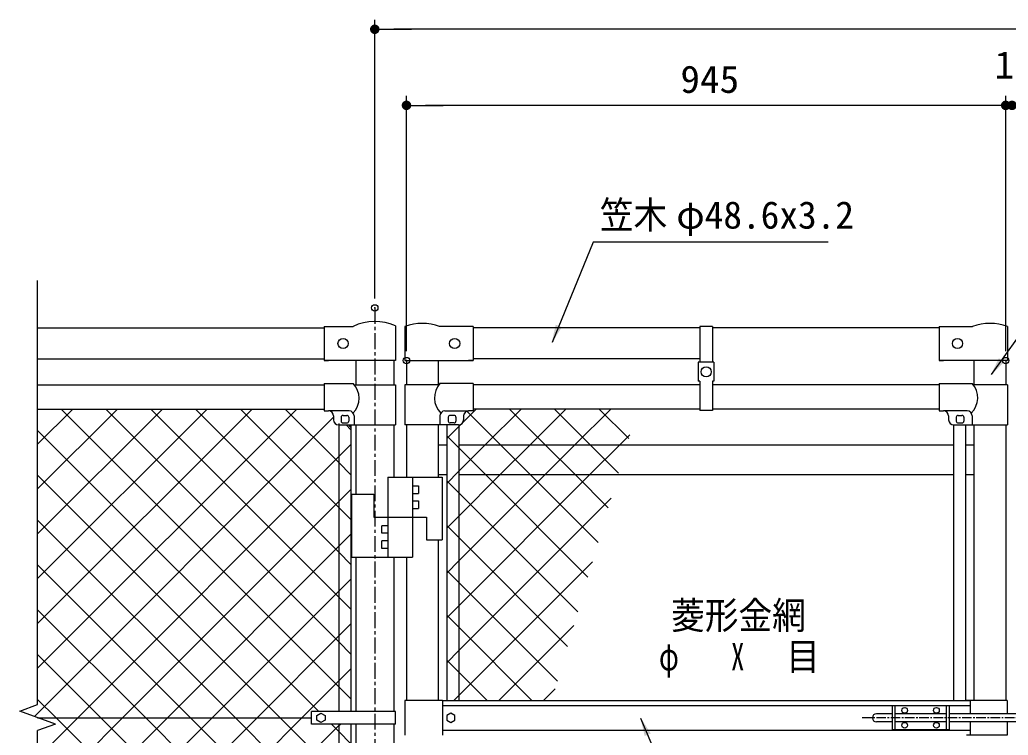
# Model space of a CAD drawing. Units: millimetres, scale not verified. Extents: x -4455 to 4455, y -3150 to 3150.
# Drawn here: x -110 to 1449, y 128 to 1256 of the extents above; entities that cross this region are included whole.
import ezdxf
from ezdxf.enums import TextEntityAlignment as Align

# ---------------------------------------------------------------- set-up
doc = ezdxf.new("R2010")
doc.units = ezdxf.units.MM
doc.header["$LTSCALE"] = 20
doc.header["$PDMODE"] = 32
doc.header["$PDSIZE"] = 10
doc.linetypes.add('USER1', pattern=[2, 1.25, -0.25, 0.25, -0.25])
doc.linetypes.add('USER3', pattern=[1.125, 0.75, -0.125, 0.125, -0.125])
for name, color, linetype, lineweight in [('0-0_6文字', 3, 'Continuous', 25), ('0-1_8部品', 7, 'Continuous', 25), ('0-3_1部材', 7, 'Continuous', 25), ('0-4_中心線', 1, 'USER3', 25), ('0-5_5寸法', 1, 'Continuous', 25), ('0-6_SUNPOU', 1, 'Continuous', 25), ('0-D_2網', 4, 'Continuous', 25)]:
    doc.layers.add(name, color=color, linetype=linetype, lineweight=lineweight)
doc.layers.add('0-7_DEFPOINTS', color=7, linetype='Continuous')
doc.styles.add('ＭＳ ゴシック', font='')
doc.styles.get('ＭＳ ゴシック').set_extended_font_data('MS Gothic')

# ---------------------------------------------------------------- blocks, each defined once
blk = doc.blocks.new('M1')
at = {"layer": '0-6_SUNPOU'}
blk.add_line((-5, 0), (-38.58, 0), dxfattribs=at)
for points in [[(0, 0), (-5, 0), (-4.96, 0.63)], [(0, 0), (-4.96, -0.63), (-5, 0)], [(0, 0), (-4.96, 0.63), (-4.84, 1.24)], [(0, 0), (-4.84, -1.24), (-4.96, -0.63)], [(0, 0), (-4.84, 1.24), (-4.65, 1.84)], [(0, 0), (-4.65, -1.84), (-4.84, -1.24)], [(0, 0), (-4.65, 1.84), (-4.38, 2.41)], [(0, 0), (-4.38, -2.41), (-4.65, -1.84)], [(0, 0), (-4.38, 2.41), (-4.05, 2.94)], [(0, 0), (-4.05, -2.94), (-4.38, -2.41)], [(0, 0), (-4.05, 2.94), (-3.64, 3.42)], [(0, 0), (-3.64, -3.42), (-4.05, -2.94)], [(0, 0), (-3.64, 3.42), (-3.19, 3.85)], [(0, 0), (-3.19, -3.85), (-3.64, -3.42)], [(0, 0), (-3.19, 3.85), (-2.68, 4.22)], [(0, 0), (-2.68, -4.22), (-3.19, -3.85)], [(0, 0), (-2.68, 4.22), (-2.13, 4.52)], [(0, 0), (-2.13, -4.52), (-2.68, -4.22)], [(0, 0), (-2.13, 4.52), (-1.55, 4.76)], [(0, 0), (-1.55, -4.76), (-2.13, -4.52)], [(0, 0), (-1.55, 4.76), (-0.94, 4.91)], [(0, 0), (-0.94, -4.91), (-1.55, -4.76)], [(0, 0), (-0.94, 4.91), (-0.31, 4.99)], [(0, 0), (-0.31, -4.99), (-0.94, -4.91)], [(0, 0), (-0.31, 4.99), (0.31, 4.99)], [(0, 0), (0.31, -4.99), (-0.31, -4.99)], [(0, 0), (0.31, 4.99), (0.94, 4.91)], [(0, 0), (0.94, 4.91), (1.55, 4.76)], [(0, 0), (1.55, 4.76), (2.13, 4.52)], [(0, 0), (2.13, 4.52), (2.68, 4.22)], [(0, 0), (2.68, 4.22), (3.19, 3.85)], [(0, 0), (3.19, 3.85), (3.64, 3.42)], [(0, 0), (3.64, 3.42), (4.05, 2.94)], [(0, 0), (4.05, 2.94), (4.38, 2.41)], [(0, 0), (4.38, 2.41), (4.65, 1.84)], [(0, 0), (4.65, 1.84), (4.84, 1.24)], [(0, 0), (4.84, 1.24), (4.96, 0.63)], [(0, 0), (4.96, 0.63), (5, 0)], [(0, 0), (0.94, -4.91), (0.31, -4.99)], [(0, 0), (1.55, -4.76), (0.94, -4.91)], [(0, 0), (2.13, -4.52), (1.55, -4.76)], [(0, 0), (2.68, -4.22), (2.13, -4.52)], [(0, 0), (3.19, -3.85), (2.68, -4.22)], [(0, 0), (3.64, -3.42), (3.19, -3.85)], [(0, 0), (4.05, -2.94), (3.64, -3.42)], [(0, 0), (4.38, -2.41), (4.05, -2.94)], [(0, 0), (4.65, -1.84), (4.38, -2.41)], [(0, 0), (4.84, -1.24), (4.65, -1.84)], [(0, 0), (4.96, -0.63), (4.84, -1.24)], [(0, 0), (5, 0), (4.96, -0.63)]]:
    blk.add_solid(points, dxfattribs=at)

msp = doc.modelspace()

# ---------------------------------------------------------------- linework, layer by layer
at = {"layer": '0-0_6文字', "color": 4}
for points in [[(1165.26, 905.74), (794.63, 905.74), (729.78, 747.5)], [(1187.67, 0.9), (935.12, 0.9), (869.72, 154.46)]]:
    msp.add_lwpolyline(points, dxfattribs=at)
for points in [[(729.02, 745.65), (735.58, 775.39), (745.22, 771.44)], [(868.94, 156.3), (885.49, 130.74), (875.9, 126.65)]]:
    msp.add_solid(points, dxfattribs=at)
at = {"layer": '0-1_8部品'}
for p, q in [((370.26, 682.72), (416.29, 682.72)), ((370.26, 682.72), (370.26, 639.37)), ((418.31, 680.38), (482.81, 680.38)), ((482.81, 680.38), (482.81, 617.37)), ((551.04, 680.37), (497.56, 680.37)), ((497.56, 680.37), (497.56, 617.37)), ((605.26, 682.72), (552.52, 682.72)), ((605.26, 682.72), (605.26, 639.37)), ((1340.26, 682.72), (1393, 682.72)), ((1340.26, 682.72), (1340.26, 639.37)), ((1447.96, 680.37), (1394.48, 680.37)), ((1447.96, 680.37), (1447.96, 617.37)), ((370.26, 639.37), (377.26, 639.37)), ((409.71, 639.37), (377.26, 639.37)), ((560.96, 639.37), (598.26, 639.37)), ((605.26, 639.37), (598.26, 639.37)), ((1340.26, 639.37), (1347.26, 639.37)), ((1384.56, 639.37), (1347.26, 639.37)), ((385.26, 631.37), (385.26, 625.37)), ((397.26, 629.37), (397.26, 623.37)), ((400.26, 632.37), (406.26, 632.37)), ((409.26, 629.37), (409.26, 623.37)), ((417.71, 631.37), (417.71, 617.37)), ((552.96, 631.37), (552.96, 617.37)), ((566.26, 629.37), (566.26, 623.37)), ((575.26, 632.37), (569.26, 632.37)), ((578.26, 629.37), (578.26, 623.37)), ((590.26, 631.37), (590.26, 625.37)), ((1355.26, 631.37), (1355.26, 625.37)), ((1367.26, 629.37), (1367.26, 623.37)), ((1370.26, 632.37), (1376.26, 632.37)), ((1379.26, 629.37), (1379.26, 623.37)), ((1392.56, 631.37), (1392.56, 617.37)), ((393.26, 617.37), (482.81, 617.37)), ((400.26, 620.37), (406.26, 620.37)), ((412.76, 613.71), (409.1, 617.37)), ((582.26, 617.37), (497.56, 617.37)), ((575.26, 620.37), (569.26, 620.37)), ((1363.26, 617.37), (1447.96, 617.37)), ((1370.26, 620.37), (1376.26, 620.37)), ((470.76, 534.87), (556.76, 534.87)), ((470.76, 534.87), (470.76, 408.87)), ((509.76, 534.87), (509.76, 408.87)), ((556.76, 534.87), (556.76, 435.87)), ((509.76, 521.37), (519.26, 521.37)), ((519.26, 521.37), (519.26, 509.37)), ((413.76, 507.87), (413.76, 408.87)), ((413.76, 507.87), (448.76, 507.87)), ((448.76, 507.87), (448.76, 471.87)), ((509.76, 509.37), (519.26, 509.37)), ((509.76, 497.37), (519.26, 497.37)), ((509.76, 485.37), (519.26, 485.37)), ((519.26, 497.37), (519.26, 485.37)), ((448.76, 471.87), (531.76, 471.87)), ((531.76, 471.87), (531.76, 435.87)), ((470.76, 458.37), (461.26, 458.37)), ((461.26, 446.37), (461.26, 458.37)), ((470.76, 446.37), (461.26, 446.37)), ((470.76, 434.37), (461.26, 434.37)), ((461.26, 422.37), (461.26, 434.37)), ((470.76, 422.37), (461.26, 422.37)), ((531.76, 435.87), (556.76, 435.87)), ((413.76, 408.87), (509.76, 408.87)), ((1265.96, 174.38), (1265.96, 136.38)), ((1355.96, 174.38), (1265.96, 174.38)), ((1270.46, 174.38), (1270.46, 136.38)), ((1351.46, 174.38), (1351.46, 136.38)), ((1355.96, 174.38), (1355.96, 136.38)), ((1447.51, 182.87), (1383.21, 182.87)), ((1389.41, 182.88), (1389.41, 161.88)), ((1447.51, 182.87), (1447.51, 161.88)), ((482.76, 165.37), (350.26, 165.37)), ((350.26, 145.37), (350.26, 165.37)), ((358.76, 159.13), (365.26, 162.88)), ((358.76, 151.62), (358.76, 159.13)), ((365.26, 162.88), (371.76, 159.13)), ((371.76, 159.13), (371.76, 151.62)), ((482.76, 145.37), (482.76, 165.37)), ((570.26, 162.88), (563.76, 159.13)), ((576.76, 159.13), (570.26, 162.88)), ((576.76, 151.62), (576.76, 159.13)), ((1265.96, 161.88), (1241.46, 161.88)), ((1351.46, 161.88), (1270.46, 161.88)), ((1543.96, 161.88), (1355.96, 161.88)), ((482.76, 145.37), (350.26, 145.37)), ((365.26, 147.87), (358.76, 151.62)), ((371.76, 151.62), (365.26, 147.87)), ((563.76, 151.62), (570.26, 147.87)), ((570.26, 147.87), (576.76, 151.62)), ((1265.96, 148.88), (1241.46, 148.88)), ((1351.46, 148.88), (1270.46, 148.88)), ((1543.96, 148.88), (1355.96, 148.88)), ((1389.41, 148.88), (1389.41, 127.88)), ((1447.51, 148.88), (1447.51, 127.88)), ((1355.96, 136.38), (1265.96, 136.38)), ((1447.51, 127.88), (1383.21, 127.88))]:
    msp.add_line(p, q, dxfattribs=at)
at = {"layer": '0-1_8部品', "color": 1, "linetype": 'USER3'}
msp.add_line((1863.95, 155.37), (1218.4, 155.37), dxfattribs=at)
at = {"layer": '0-1_8部品'}
for centre in [(1285.96, 167.13), (1335.96, 167.13), (1285.96, 143.63), (1335.96, 143.63)]:
    msp.add_circle(centre, 4.5, dxfattribs=at)
for centre, radius, start, end in [((391.67, 659.48), 33.86, 316.34265, 43.35894), ((578.22, 660.18), 33.86, 138.24888, 225.44442), ((1367.3, 660.18), 33.86, 314.55558, 41.75112), ((377.26, 631.37), 8, 0, 90), ((409.71, 631.37), 8, 0, 90), ((560.96, 631.37), 8, 90, 180), ((598.26, 631.37), 8, 90, 180), ((1347.26, 631.37), 8, 0, 90), ((1384.56, 631.37), 8, 0, 90), ((393.26, 625.37), 8, 180, 270), ((400.26, 629.37), 3, 90, 180), ((406.26, 629.37), 3, 0, 90), ((569.26, 629.37), 3, 90, 180), ((575.26, 629.37), 3, 0, 90), ((582.26, 625.37), 8, 270, 0), ((1363.26, 625.37), 8, 180, 270), ((1370.26, 629.37), 3, 90, 180), ((1376.26, 629.37), 3, 0, 90), ((400.26, 623.37), 3, 180, 270), ((406.26, 623.37), 3, 270, 0), ((569.26, 623.37), 3, 180, 270), ((575.26, 623.37), 3, 270, 0), ((1370.26, 623.37), 3, 180, 270), ((1376.26, 623.37), 3, 270, 0), ((1241.46, 155.37), 6.5, 90, 270)]:
    msp.add_arc(centre, radius, start, end, dxfattribs=at)
at = {"layer": '0-3_1部材', "color": 4}
for p, q in [((-81.42, 210.54), (-81.42, 845.25)), ((-81.42, 176.32), (-81.42, 210.54)), ((-53.23, 145.54), (-81.42, 135.28)), ((-81.42, -561.98), (-81.42, 135.28))]:
    msp.add_line(p, q, dxfattribs=at)
at = {"layer": '0-3_1部材'}
for p, q in [((-81.42, 770.37), (370.26, 770.38)), ((370.26, 772.72), (370.26, 718.87)), ((370.26, 772.72), (416.29, 772.72)), ((482.81, 773.37), (482.81, 718.87)), ((497.56, 772.57), (497.56, 718.87)), ((605.26, 772.72), (552.52, 772.72)), ((605.26, 772.72), (605.26, 718.87)), ((962.76, 770.37), (605.26, 770.37)), ((962.76, 772.72), (962.76, 716.06)), ((982.76, 772.72), (962.76, 772.72)), ((982.76, 772.72), (982.76, 716.06)), ((1340.26, 770.37), (982.76, 770.37)), ((1340.26, 772.72), (1393, 772.72)), ((1340.26, 772.72), (1340.26, 718.87)), ((1447.96, 772.57), (1447.96, 718.87)), ((-81.42, 721.77), (370.26, 721.78)), ((420.26, 718.87), (420.26, 680.38)), ((480.26, 718.87), (480.26, 680.38)), ((497.56, 718.87), (605.26, 718.87)), ((497.56, 718.87), (598.26, 718.87)), ((500.26, 718.87), (500.26, 680.37)), ((550.26, 718.87), (550.26, 680.37)), ((605.26, 718.87), (598.26, 718.87)), ((962.76, 721.77), (605.26, 721.77)), ((1447.96, 718.87), (1340.26, 718.87)), ((1340.26, 718.87), (1347.26, 718.87)), ((1395.26, 718.87), (1395.26, 680.37)), ((1445.26, 718.87), (1445.26, 680.37)), ((960.51, 716.06), (960.51, 686.06)), ((985.11, 716.06), (960.51, 716.06)), ((985.11, 716.06), (985.11, 686.06)), ((962.76, 686.06), (960.51, 686.06)), ((962.76, 686.06), (962.76, 640.1)), ((982.76, 686.06), (982.76, 640.1)), ((985.11, 686.06), (982.76, 686.06)), ((-81.42, 680.37), (370.26, 680.38)), ((962.76, 680.37), (605.26, 680.37)), ((1340.26, 680.37), (982.76, 680.37)), ((-81.42, 642.37), (370.26, 642.37)), ((962.76, 642.37), (605.26, 642.37)), ((982.76, 640.1), (962.76, 640.1)), ((1340.26, 642.37), (982.76, 642.37)), ((393.76, 619.57), (393.76, 355.37)), ((393.76, 619.57), (393.76, 165.37)), ((412.76, 617.37), (412.76, 355.37)), ((412.76, 617.37), (412.76, 165.37)), ((420.26, 617.37), (420.26, 507.87)), ((420.26, 617.37), (420.26, 597.87)), ((480.26, 617.37), (480.26, 534.87)), ((500.26, 617.37), (500.26, 534.87)), ((550.26, 617.37), (550.26, 534.87)), ((563.76, 617.37), (563.76, 382.87)), ((563.76, 617.37), (563.76, 182.87)), ((582.76, 617.39), (582.76, 382.87)), ((582.76, 617.39), (582.76, 182.87)), ((1362.76, 617.39), (1362.76, 382.87)), ((1362.76, 617.39), (1362.76, 182.87)), ((1381.76, 617.37), (1381.76, 382.87)), ((1381.76, 617.37), (1381.76, 182.87)), ((1395.26, 617.37), (1395.26, 379.87)), ((1395.26, 617.37), (1395.26, 182.87)), ((1445.26, 617.37), (1445.26, 379.87)), ((1445.26, 617.37), (1445.26, 182.87)), ((563.76, 585.37), (550.26, 585.37)), ((594.43, 585.37), (582.76, 585.37)), ((1362.76, 585.37), (588.59, 585.37)), ((1331.72, 585.37), (1319.51, 585.37)), ((1395.26, 585.37), (1381.76, 585.37)), ((563.76, 538.37), (550.26, 538.37)), ((634.39, 538.37), (582.76, 538.37)), ((1310.59, 538.37), (634.39, 538.37)), ((1362.76, 538.37), (1310.59, 538.37)), ((1395.26, 538.37), (1381.76, 538.37)), ((550.26, 435.87), (550.26, 182.87)), ((420.26, 408.87), (420.26, 165.37)), ((480.26, 408.87), (480.26, 165.37)), ((500.26, 408.87), (500.26, 182.87)), ((557.08, 182.87), (497.76, 182.87)), ((497.76, 182.87), (497.76, 127.87)), ((557.08, 182.87), (1390.26, 182.87)), ((557.08, 182.87), (557.08, 127.87)), ((557.08, 174.87), (1389.41, 174.87)), ((563.76, 159.13), (563.76, 151.62)), ((-81.42, 155.37), (350.26, 155.37)), ((393.76, 145.37), (393.76, -306.63)), ((412.76, 145.37), (412.76, -306.63)), ((420.26, 145.37), (420.26, -148.23)), ((480.26, 145.37), (480.26, -121.22)), ((557.08, 135.87), (1389.41, 135.87))]:
    msp.add_line(p, q, dxfattribs=at)
msp.add_lwpolyline([(482.81, 718.87), (370.26, 718.87), (377.26, 718.87)], dxfattribs=at)
at = {"layer": '0-3_1部材', "color": 4}
msp.add_lwpolyline([(-53.23, 145.54), (-109.61, 166.06), (-81.42, 176.32)], dxfattribs=at)
at = {"layer": '0-3_1部材'}
for centre in [(400.26, 745.8), (576.26, 745.77), (1369.26, 745.77), (972.76, 701.06)]:
    msp.add_circle(centre, 8, dxfattribs=at)
for centre, start, end in [((450.26, 700.3), 65.99132, 115.12834), ((525.26, 697.51), 70.07395, 110.25812), ((1420.26, 697.51), 69.74188, 109.92605)]:
    msp.add_arc(centre, 80, start, end, dxfattribs=at)
at = {"layer": '0-4_中心線', "linetype": 'USER1'}
msp.add_line((450.26, 801.87), (450.26, -728.53), dxfattribs=at)
at = {"layer": '0-5_5寸法'}
for p, q in [((450.26, 816.87), (450.26, 1256.3)), ((2420.26, 1241.3), (480.26, 1241.3)), ((500.26, 733.87), (500.26, 1136.3)), ((1445.26, 733.87), (1445.26, 1136.3)), ((1445.26, 733.87), (1445.26, 1136.3)), ((1415.26, 1121.3), (530.26, 1121.3)), ((1415.26, 1121.3), (1385.26, 1121.3)), ((1445.26, 1121.3), (1455.26, 1121.3)), ((1622.92, 979.45), (1422.47, 696.59))]:
    msp.add_line(p, q, dxfattribs=at)
msp.add_solid([(1421.32, 694.96), (1434.41, 722.45), (1442.91, 716.42)], dxfattribs=at)
at = {"layer": '0-7_DEFPOINTS'}
for p in [(450.26, 1241.3), (500.26, 1121.3), (450.26, 801.87), (500.26, 718.87), (1445.26, 718.87)]:
    msp.add_point(p, dxfattribs=at)
at = {"layer": '0-D_2網'}
for p, q in [((-81.42, 587.08), (-26.13, 642.37)), ((-81.42, 516.37), (44.58, 642.37)), ((-81.42, 445.66), (115.29, 642.37)), ((-81.42, 374.95), (186, 642.37)), ((-81.42, 304.24), (256.71, 642.37)), ((-81.42, 233.53), (327.42, 642.37)), ((393.76, 204.26), (-44.36, 642.37)), ((393.76, 274.97), (26.35, 642.37)), ((393.76, 416.39), (167.78, 642.37)), ((393.76, 487.1), (238.49, 642.37)), ((393.76, 557.81), (309.2, 642.37)), ((589.05, 621.16), (610.27, 642.37)), ((694.69, 585.37), (751.69, 642.37)), ((765.4, 585.37), (822.4, 642.37)), ((850.73, 595.82), (804.17, 642.37)), ((-86.57, 157.68), (385.26, 629.5)), ((361.93, 165.37), (-81.42, 608.73)), ((412.76, 609.52), (404.91, 617.37)), ((563.76, 595.87), (582.76, 614.87)), ((582.76, 614.87), (586.55, 618.66)), ((582.76, 580.94), (563.76, 599.94)), ((393.76, 567.29), (412.76, 586.29)), ((647.69, 538.37), (694.69, 585.37)), ((718.4, 538.37), (765.4, 585.37)), ((-18.16, 155.37), (393.76, 567.29)), ((412.76, 538.81), (393.76, 557.81)), ((301.22, 155.37), (-81.42, 538.02)), ((563.76, 525.16), (582.76, 544.16)), ((582.76, 473.45), (647.69, 538.37)), ((582.76, 402.74), (718.4, 538.37)), ((393.76, 496.58), (412.76, 515.58)), ((582.76, 510.23), (563.76, 529.23)), ((770.36, 322.63), (582.76, 510.23)), ((52.56, 155.37), (393.76, 496.58)), ((412.76, 468.1), (393.76, 487.1)), ((563.76, 454.45), (582.76, 473.45)), ((230.51, 155.37), (-81.42, 467.31)), ((582.76, 439.52), (563.76, 458.52)), ((393.76, 425.87), (412.76, 444.87)), ((754.29, 267.99), (582.76, 439.52)), ((412.76, 397.39), (393.76, 416.39)), ((563.76, 383.74), (582.76, 402.74)), ((89.09, 155.37), (-81.42, 325.89)), ((393.76, 284.45), (412.76, 303.45)), ((645.74, 182.87), (764.06, 301.19)), ((264.69, 155.37), (393.76, 284.45)), ((412.76, 255.97), (393.76, 274.97)), ((18.38, 155.37), (-81.42, 255.18)), ((393.76, 213.74), (412.76, 232.74)), ((335.4, 155.37), (393.76, 213.74)), ((412.76, 185.26), (393.76, 204.26)), ((716.45, 182.87), (734.59, 201.01)), ((-81.42, 92.11), (-18.16, 155.37)), ((-81.42, 21.4), (52.56, 155.37)), ((-81.42, -190.74), (264.69, 155.37)), ((-81.42, -261.45), (335.4, 155.37)), ((393.76, -220), (18.38, 155.37)), ((393.76, -149.29), (89.09, 155.37)), ((393.76, -7.87), (230.51, 155.37)), ((393.76, 62.84), (301.22, 155.37))]:
    msp.add_line(p, q, dxfattribs=at)
for points in [[(412.76, 326.68), (393.76, 345.68), (97.07, 642.37)], [(582.76, 544.16), (623.98, 585.37), (680.98, 642.37)], [(818.58, 486.54), (766.75, 538.37), (719.75, 585.37), (662.75, 642.37)], [(834.65, 541.18), (790.46, 585.37), (733.46, 642.37)], [(802.51, 431.91), (696.04, 538.37), (649.04, 585.37), (595.52, 638.89)], [(563.76, 313.03), (582.76, 332.03), (789.11, 538.37), (836.11, 585.37), (852.47, 601.73)], [(786.44, 377.27), (625.33, 538.37), (582.76, 580.94)], [(563.76, 242.31), (582.76, 261.31), (823, 501.55)], [(-81.42, -49.31), (123.27, 155.37), (393.76, 425.87)], [(412.76, -97.58), (393.76, -78.58), (159.8, 155.37), (-81.42, 396.6)], [(575.03, 182.87), (582.76, 190.6), (793.53, 401.37)], [(-81.42, -120.02), (193.98, 155.37), (393.76, 355.16), (412.76, 374.16)], [(738.22, 213.35), (582.76, 368.81), (563.76, 387.81)], [(697.99, 182.87), (582.76, 298.1), (563.76, 317.1)], [(627.28, 182.87), (582.76, 227.39), (563.76, 246.39)], [(409.67, -306.63), (393.76, -290.72), (-52.33, 155.37), (-81.42, 184.47)], [(-80.89, -331.63), (393.76, 143.03), (396.11, 145.37)], [(412.76, 114.55), (393.76, 133.55), (381.93, 145.37)]]:
    msp.add_lwpolyline(points, dxfattribs=at)

# ---------------------------------------------------------------- block references
at = {"layer": '0-5_5寸法', "xscale": 1.5, "yscale": 1.5, "rotation": 180}
for p in [(450.26, 1241.3), (500.26, 1121.3), (1455.26, 1121.3), (1455.26, 1121.3)]:
    msp.add_blockref('M1', p, dxfattribs=at)
at = {"layer": '0-5_5寸法', "xscale": 1.5, "yscale": 1.5}
msp.add_blockref('M1', (1445.26, 1121.3), dxfattribs=at)
msp.add_blockref('M1', (1445.26, 1121.3), dxfattribs=at)

# ---------------------------------------------------------------- texts
at = {"layer": '0-0_6文字', "style": 'ＭＳ ゴシック'}
for s, height, width, p in [('笠木', 43.26, 0.9, (805.3, 913.85)), ('菱形金網', 43.26, 0.9, (917.64, 282.34)), ('φ    X ', 43.3, 0.7, (898.51, 217.21)), ('目', 43.26, 0.9, (1099.1, 217.6))]:
    msp.add_text(s, height=height, dxfattribs=dict(at, width=width)).set_placement(p, align=Align.BOTTOM_LEFT)
msp.add_text('φ48.6x3.2', height=43.26, dxfattribs=at).set_placement((925.85, 913.87), align=Align.BOTTOM_LEFT)
at = {"layer": '0-5_5寸法', "color": 3, "style": 'ＭＳ ゴシック', "width": 1.05}
for s, p in [('10', (1427.76, 1150.47)), ('945', (932.26, 1127.97))]:
    msp.add_text(s, height=43.26, dxfattribs=at).set_placement(p, align=Align.BOTTOM_LEFT)

doc.saveas('drawing.dxf')
